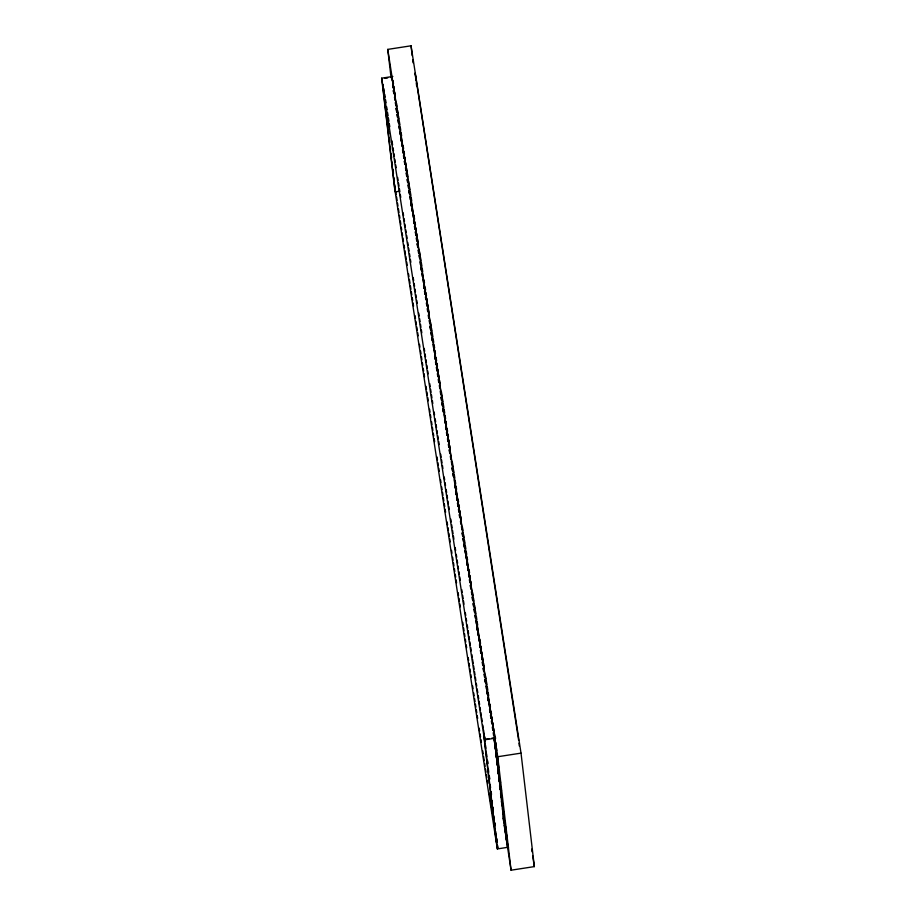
<?xml version="1.0" encoding="UTF-8"?>
<svg xmlns="http://www.w3.org/2000/svg" width="916" height="916" viewBox="0 0 916 916"><rect width="100%" height="100%" fill="white"/><g stroke="black" fill="none" stroke-linecap="round" stroke-linejoin="round"><path stroke-width="1.37" d="M391.086 77.757L387.754 49.395L411.044 45.8L521.021 753.135L534.349 866.605L511.059 870.2L505.105 831.018M508.54 847.197L497.342 848.926L394.464 187.276L381.651 78.181L392.85 76.452M384.995 78.364L387.663 77.952M399.33 191.238L395.22 191.879L382.659 84.97M489.03 738.662L485.033 739.281L484.587 736.464M491.686 738.25L494.354 737.849M497.342 848.926L484.518 739.83L495.728 738.101M511.059 870.2L497.731 756.731L521.021 753.135M531.635 849.143L532.059 851.834M532.677 855.865L534.349 866.605M393.056 80.768L393.491 83.596M393.926 86.425L394.372 89.253M394.807 92.081L395.254 94.909M396.571 103.394L397.006 106.21M397.67 110.458L398.105 113.286M398.54 116.114L398.987 118.943M399.422 121.771L399.868 124.599M400.303 127.427L400.739 130.255M401.185 133.072L401.62 135.9M403.166 145.804L403.601 148.632M404.036 151.461L404.483 154.289M404.918 157.117L405.364 159.934M405.799 162.762L406.235 165.59M406.681 168.418L407.116 171.246M407.563 174.074L407.998 176.903M408.662 181.15L409.097 183.979M409.532 186.795L409.979 189.623M410.414 192.452L410.86 195.28M411.295 198.108L411.731 200.936M413.929 215.077L414.593 219.313M415.028 222.141L415.475 224.97M415.91 227.798L416.356 230.626M416.791 233.454L417.227 236.282M417.673 239.11L418.108 241.939M419.654 251.831L420.089 254.659M420.524 257.488L420.971 260.316M421.406 263.144L421.852 265.972M422.287 268.8L422.723 271.628M424.051 280.113L424.486 282.941M425.139 287.177L425.585 290.006M426.02 292.834L426.467 295.662M426.902 298.49L427.337 301.318M427.783 304.146L428.219 306.975M428.665 309.803L429.1 312.631M430.635 322.524L431.081 325.352M431.516 328.18L431.963 331.008M432.398 333.836L432.833 336.664M433.279 339.493L433.715 342.321M434.161 345.149L434.596 347.977M435.031 350.805L435.478 353.622M436.13 357.87L436.577 360.698M437.012 363.526L437.459 366.354M437.894 369.182L438.329 372.01M438.775 374.839L439.211 377.667M439.657 380.483L440.092 383.312M441.409 391.796L442.073 396.044M442.508 398.872L442.955 401.7M443.39 404.529L443.825 407.345M444.271 410.173L444.707 413.002M445.153 415.83L445.588 418.658M446.023 421.486L446.47 424.314M447.123 428.562L447.569 431.39M448.004 434.218L448.451 437.035M448.886 439.863L449.321 442.691M449.767 445.52L450.203 448.348M452.401 462.488L453.065 466.725M453.5 469.553L453.935 472.381M454.382 475.209L454.817 478.038M455.263 480.866L455.699 483.694M456.134 486.522L456.58 489.35M458.115 499.243L458.561 502.071M458.996 504.899L459.431 507.727M459.878 510.555L460.313 513.384M460.759 516.212L461.195 519.04M462.511 527.524L462.958 530.353M463.611 534.589L464.057 537.417M464.492 540.245L464.927 543.073M465.374 545.902L465.809 548.73M466.255 551.558L466.691 554.386M467.126 557.214L467.572 560.042M469.106 569.935L469.553 572.763M469.988 575.591L470.423 578.42M470.87 581.248L471.305 584.076M472.622 592.56L473.068 595.389M473.503 598.217L473.95 601.033M474.603 605.281L475.049 608.11M475.484 610.938L475.919 613.766M476.366 616.594L476.801 619.422M477.236 622.25L477.683 625.078M479.881 639.208L480.534 643.456M480.98 646.284L481.415 649.112M481.862 651.94L482.297 654.768M482.732 657.585L483.179 660.413M483.614 663.241L484.06 666.069M485.595 675.974L486.03 678.802M486.476 681.63L486.911 684.447M487.358 687.275L487.793 690.103M488.228 692.931L488.675 695.759M489.991 704.244L490.426 707.072M491.09 711.308L491.526 714.137M491.972 716.965L492.407 719.793M492.854 722.621L493.289 725.449M493.724 728.277L494.171 731.105M494.606 733.934L495.052 736.762M387.754 49.395L497.731 756.731M392.975 85.039L393.411 87.867M393.857 90.695L394.292 93.524M394.727 97.256L395.174 100.084M395.494 102.374L395.93 105.203M396.376 108.031L397.155 111.901M398.242 119.87L398.689 122.698M399.227 126.408L399.674 129.236M400.223 131.698L400.544 134.892M401.105 138.247L401.54 141.075M401.987 143.904L402.422 146.732M402.868 149.56L403.521 152.903M403.967 155.731L404.403 158.56M405.605 167.41L406.04 170.239M406.486 173.067L406.922 175.895M408.353 184.906L408.799 187.734M409.234 190.562L409.784 194.272M410.334 196.734L410.654 199.928M411.215 202.39L411.65 206.111M412.097 208.94L412.532 211.768M414.078 220.767L414.513 223.596M415.612 231.565L416.15 235.263M416.597 238.091L417.032 240.919M417.478 243.748L418.028 247.114M418.475 249.942L418.91 252.77M419.345 255.598L419.791 258.426M420.455 261.77L420.776 264.953M421.326 267.426L421.772 270.254M422.207 273.976L422.642 276.804M423.845 284.75L424.623 288.632M425.07 291.46L425.505 294.288M425.722 296.601L426.169 299.418M426.707 303.127L427.142 305.955M427.589 308.784L428.024 311.612M428.585 314.978L429.02 317.806M429.467 320.634L429.902 323.462M430.337 326.279L430.886 329.989M431.436 332.451L431.883 335.279M432.318 338.107L432.764 340.935M433.955 349.786L434.402 352.614M435.18 356.496L435.615 359.312M435.833 361.625L436.279 364.454M436.714 367.282L437.253 370.991M437.699 373.82L438.134 376.648M438.695 379.11L439.13 381.938M439.577 385.659L440.012 388.487M441.558 397.487L441.993 400.315M442.428 403.143L442.875 405.971M443.31 408.799L443.63 411.994M444.077 414.822L444.512 417.65M444.947 420.478L445.394 423.306M445.943 426.661L446.39 429.49M446.825 432.318L447.271 435.146M447.81 438.856L448.245 441.684M448.806 444.145L449.252 446.974M449.687 449.802L450.122 453.523M451.325 461.469L451.771 464.298M452.55 468.179L452.985 471.007M454.187 479.847L454.622 482.675M455.069 485.503L455.504 488.331M456.065 490.804L456.5 494.525M456.935 497.354L457.382 500.182M457.817 503.01L458.366 506.72M458.916 509.181L459.363 512.01M459.798 514.838L460.233 517.666M461.435 526.505L461.882 529.334M462.66 533.215L463.095 536.043M464.194 544.012L464.733 547.711M465.179 550.539L465.614 553.367M466.175 555.829L466.61 558.657M467.046 562.39L467.492 565.218M467.927 568.046L468.374 570.874M469.026 574.217L469.473 577.046M469.908 579.862L470.355 582.69M470.79 585.519L471.11 588.713M471.545 591.541L471.992 594.37M472.427 597.198L472.874 600.026M474.305 609.037L474.74 611.865M475.29 615.575L475.725 618.403M476.286 620.865L476.721 623.693M477.167 626.521L477.602 630.242M478.038 633.071L478.484 635.899M480.018 644.898L480.465 647.727M481.667 656.577L482.102 659.405M482.537 662.234L482.984 665.062M483.534 667.524L483.98 671.245M484.415 674.073L484.85 676.901M485.297 679.729L485.732 682.557M486.396 685.901L486.831 688.729M487.278 691.557L487.713 694.385M488.148 698.107L488.594 700.935M489.797 708.881L490.575 712.763M491.674 720.732L492.11 723.56M492.648 727.27L493.094 730.086M493.655 732.56L493.976 735.743M494.525 739.109L495.075 742.819M393.514 90.547L393.949 93.375M394.498 97.085L394.933 99.913M395.369 102.741L395.815 105.558M396.25 108.386L396.811 111.752M397.246 114.58L397.693 117.408M400.865 138.076L401.311 140.904M401.746 143.732L402.193 146.56M402.628 149.388L403.189 152.754M403.624 155.583L404.059 158.411M404.506 161.239L404.941 164.067M405.49 167.765L405.925 170.594M407.357 179.616L407.803 182.444M409.005 190.391L409.555 193.757M410.872 202.23L411.421 205.94M411.856 208.768L412.303 211.596M412.738 214.424L413.173 217.252M413.734 220.619L414.169 223.447M414.616 226.263L415.051 229.092M415.498 231.92L416.036 235.63M417.353 244.114L417.914 247.48M419.116 255.427L419.551 258.255M420.994 267.266L421.429 270.094M421.967 273.804L422.413 276.632M422.849 279.46L423.295 282.288M423.73 285.116L424.291 288.471M424.726 291.299L425.161 294.128M429.226 320.463L429.661 323.291M430.108 326.107L430.657 329.474M431.104 332.302L431.539 335.13M431.986 337.958L432.421 340.786M432.959 344.496L433.405 347.324M434.837 356.335L435.283 359.164M436.485 367.11L437.035 370.476M439.337 385.487L439.772 388.315M440.218 391.143L440.653 393.972M441.214 397.338L441.649 400.166M442.096 402.994L442.531 405.822M442.966 408.65L443.516 412.349M446.596 432.146L447.031 434.974M449.344 449.642L449.893 453.351M450.329 456.179L450.764 459.008M452.206 468.03L452.641 470.858M453.088 473.686L453.523 476.503M455.825 491.526L456.386 494.892M456.706 497.182L457.141 500.01M457.588 502.838L458.137 506.193M459.454 514.678L459.901 517.506M460.439 521.215L460.885 524.044M462.317 533.055L462.752 535.883M463.198 538.711L463.633 541.539M464.069 544.367L464.515 547.196M466.817 562.218L467.252 565.046M467.698 567.874L468.133 570.702M469.565 579.714L470.011 582.542M470.446 585.37L470.996 589.08M471.431 591.908L471.866 594.736M473.309 603.747L473.744 606.575M476.824 626.372L477.362 630.071M477.809 632.899L478.244 635.727M478.69 638.555L479.125 641.383M479.686 644.75L480.121 647.578M480.556 650.406L481.003 653.234M481.541 656.932L481.988 659.76M483.305 668.245L483.854 671.611M485.056 679.558L485.503 682.386M486.934 691.408L487.381 694.236M487.919 697.935L488.354 700.763M488.8 703.591L489.236 706.419M489.682 709.247L490.232 712.614M490.667 715.442L491.113 718.27M494.411 739.475L494.846 742.303M495.167 744.593L496.266 751.658M393.342 90.558L393.777 93.386M396.136 108.752L396.639 111.763M397.017 114.408L397.521 117.42M397.887 120.065L398.334 122.893M398.861 126.248L399.33 129.076M399.742 131.893L400.212 134.732M400.75 138.442L401.185 141.27M402.513 149.755L403.063 153.109M403.452 155.583L403.887 158.411M404.334 161.239L404.769 164.067M406.143 172.906L406.578 175.735M407.128 179.444L407.631 182.444M408.009 185.101L408.444 187.929M408.948 190.929L409.441 194.112M409.841 196.848L410.322 199.768M410.723 202.493L411.307 206.306M413.563 220.607L414.009 223.676M414.444 226.263L414.879 229.092M415.326 231.92L415.818 235.114M416.253 237.942L416.688 240.771M417.135 243.599L417.742 247.469M418.12 250.137L418.555 252.953M419.94 261.804L420.433 264.804M420.81 267.254L421.314 270.46M423.616 285.471L424.108 288.632M424.486 291.128L424.99 294.288M425.436 296.944L425.871 299.772M426.364 302.978L426.81 305.807M427.245 308.635L427.68 311.463M428.23 315.161L428.665 317.989M429.982 326.474L430.543 329.84M430.932 332.29L431.425 335.496M431.802 337.935L432.238 340.878M434.608 356.164L435.089 359.244M435.478 361.82L435.982 364.797M436.417 367.625L436.921 370.843M437.356 373.671L437.802 376.487M438.237 379.316L438.672 382.144M441.043 397.315L441.535 400.532M441.913 402.971L442.336 405.834M442.794 408.616L443.287 411.834M444.615 420.318L445.05 423.146M445.588 426.856L446.069 429.844M446.47 432.512L446.916 435.34M447.466 438.695L447.913 441.523M448.348 444.352L448.783 447.18M449.229 450.008L449.664 452.836M451.966 467.858L452.47 470.824M452.87 473.618L453.351 476.48M454.725 485.354L455.16 488.182M455.607 491.01L456.202 494.858M456.58 497.548L457.027 500.365M457.462 503.193L458.023 506.559M458.458 509.388L458.905 512.216M459.282 514.643L459.718 517.471M462.076 532.883L462.58 535.849M462.958 538.539L463.462 541.505M463.851 544.219L464.401 547.562M464.836 550.39L465.271 553.218M465.717 556.046L466.152 558.875M466.702 562.573L467.137 565.401M468.568 574.424L469.015 577.252M469.393 579.668L469.828 582.496M470.274 585.324L470.767 588.564M472.084 597.037L472.53 599.865M473.068 603.529L473.572 606.529M473.95 609.174L474.385 612.06M474.946 615.426L475.381 618.254M475.828 621.082L476.263 623.899M476.709 626.727L477.247 630.437M479.503 644.692L479.938 647.52M480.385 650.349L480.82 653.177M482.205 662.073L482.64 664.902M483.167 668.485L483.682 671.554M484.049 674.13L484.507 677.096M484.93 679.775L485.365 682.603M485.938 686.107L486.373 688.935M486.751 691.351L487.197 694.168M487.781 698.129L488.217 700.958M489.533 709.431L490.049 712.545M490.438 715.27L490.93 718.201M491.365 721.029L491.812 723.858M492.316 727.109L492.751 729.938M493.197 732.766L493.632 735.594M494.171 739.304L494.732 742.658M495.052 744.96L496.815 756.261M494.171 740.197L494.617 743.025M495.052 745.853L497.354 760.864M495.041 747.09L495.476 749.918M495.911 752.746L497.892 765.478M495.911 753.65L496.575 757.887M496.896 760.177L498.43 770.081M496.014 755.425L496.449 758.253M496.896 761.082L498.98 774.684M496.884 762.318L497.434 765.684M497.754 767.974L499.518 779.287M497.754 768.868L500.491 787.611M497.743 770.116L498.178 773.837M498.842 777.18L501.041 792.214M498.716 777.547L499.163 781.268M499.598 783.203L501.682 797.699M499.586 785.344L500.239 789.581M500.583 791.527L502.22 802.302M499.586 786.237L500.022 789.065M500.56 792.775L502.758 806.904M500.56 793.668L501.006 796.496M501.441 799.325L503.308 811.519M501.43 800.561L503.846 816.122M501.418 801.466L501.968 805.175M502.403 808.004L504.384 820.725M502.403 808.897L502.941 812.607M503.285 814.553L504.922 825.327M503.262 815.79L505.46 829.93M503.262 816.694L503.926 820.931M504.247 823.221L506.445 838.255M503.25 817.931L503.685 820.759M504.35 824.995L504.785 827.824M505.231 830.652L506.983 842.869M504.235 825.362L504.67 828.19M383.861 88.657L384.308 91.474M384.743 94.302L385.178 97.119M385.556 99.741L386.06 102.764M386.655 106.806L387.09 109.634M387.537 112.462L388.029 115.462M388.407 118.107L388.911 121.118M389.289 123.763L389.792 126.763M391.979 140.869L392.586 144.957M393.021 147.785L393.525 150.751M393.903 153.43L394.395 156.396M394.842 159.224L395.277 162.04M395.666 164.743L396.159 167.685M397.636 177.452L398.082 180.28M398.517 183.108L399.01 186.04M399.399 188.765L399.88 191.684M400.281 194.41L400.761 197.329M403.132 212.787L403.567 215.604M404.013 218.432L404.494 221.317M404.895 224.088L405.376 226.962M405.765 229.733L406.246 232.607M406.647 235.389L407.128 238.252M407.746 242.454L408.181 245.282M408.628 248.11L409.097 250.961M409.509 253.755L409.979 256.606M410.379 259.411L410.86 262.251M413.242 277.777L413.677 280.605M414.147 283.422L414.559 286.261M415.028 289.067L415.44 291.906M415.898 294.712L416.311 297.563M416.78 300.356L417.192 303.219M418.726 313.112L419.173 315.928M419.631 318.699L420.055 321.585M420.513 324.344L420.925 327.241M421.394 329.989L421.807 332.886M424.223 348.435L424.658 351.263M425.116 353.988L425.539 356.908M425.997 359.633L426.421 362.564M426.879 365.278L427.303 368.221M427.749 370.923L428.173 373.865M429.73 383.621L430.154 386.586M430.612 389.266L431.035 392.231M431.482 394.91L431.917 397.887M432.363 400.555L432.787 403.544M434.115 412.017L434.55 414.845M435.215 418.91L435.65 421.91M436.096 424.555L436.531 427.566M436.966 430.394L437.401 433.211M437.848 435.844L438.283 438.867M438.73 441.489L439.165 444.523M440.699 454.187L441.146 457.233M441.581 459.832L442.016 462.889M442.451 465.477L442.897 468.545M444.214 477.018L444.661 479.847M445.096 482.675L445.531 485.491M446.184 489.476L446.63 492.556M447.065 495.121L447.512 498.212M447.947 501.041L448.393 503.869M448.817 506.411L449.275 509.514M450.798 519.109L451.233 521.937M451.668 524.754L452.126 527.891M452.55 530.398L453.008 533.536M453.431 536.043L453.889 539.192M455.206 547.665L455.641 550.493M456.283 554.398L456.718 557.214M457.164 560.042L457.622 563.214M458.057 566.042L458.492 568.87M458.939 571.687L459.374 574.515M459.798 576.977L460.256 580.172M461.767 589.675L462.202 592.503M462.649 595.32L463.107 598.537M463.519 600.965L463.988 604.194M465.305 612.667L465.752 615.495M466.187 618.323L466.622 621.151M467.252 624.964L467.721 628.216M468.133 630.609L468.603 633.861M469.003 636.254L469.484 639.517M469.885 641.898L470.366 645.173M470.767 647.543L471.236 650.818M471.866 654.597L472.301 657.425M472.564 659.302L473.217 663.539M473.618 665.886L474.099 669.195M474.499 671.543L474.98 674.84M475.37 677.187L475.851 680.496M476.297 683.325L476.732 686.153M477.167 688.969L477.786 692.702M478.221 695.53L478.713 698.862M479.102 701.175L479.595 704.518M480.03 707.347L480.465 710.163M480.854 712.465L481.347 715.82M481.736 718.11L482.228 721.476M482.835 725.163L483.27 727.991M483.545 729.949L484.198 734.185M381.651 78.181L484.518 739.83M395.723 191.329L396.216 194.707M396.605 196.974L397.097 200.352M397.533 203.169L397.968 205.997M398.414 208.814L399.021 212.523M399.456 215.34L399.903 218.168M400.338 220.996L400.819 224.34M401.265 227.168L401.7 229.985M402.135 232.813L402.582 235.63M402.971 237.954L403.452 241.274M404.07 245.019L404.517 247.847M404.952 250.675L405.433 253.984M405.834 256.32L406.315 259.629M406.704 261.976L407.185 265.274M408.502 273.735L408.948 276.563M409.383 279.38L410.002 283.17M410.448 285.998L410.918 289.261M411.318 291.654L411.799 294.906M412.234 297.734L412.669 300.551M413.082 302.956L413.551 306.196M415.062 315.676L415.498 318.493M415.933 321.321L416.402 324.55M416.814 326.978L417.284 330.195M417.696 332.623L418.165 335.84M419.482 344.301L419.917 347.13M420.547 351L420.994 353.828M421.429 356.645L421.887 359.828M422.333 362.656L422.768 365.473M423.203 368.301L423.65 371.117M424.062 373.602L424.52 376.762M426.043 386.323L426.501 389.472M426.925 391.979L427.371 395.117M427.795 397.624L428.253 400.761M429.57 409.223L430.005 412.051M430.451 414.868L430.886 417.696M431.539 421.646L431.986 424.749M432.409 427.303L432.867 430.394M433.302 433.222L433.737 436.039M434.173 438.604L434.619 441.684M437.024 456.97L437.47 460.038M437.905 462.626L438.352 465.683M438.787 468.282L439.222 471.328M440.539 479.789L440.985 482.618M441.638 486.854L442.085 489.671M442.52 492.304L442.955 495.316M443.401 497.949L443.836 500.96M444.283 503.605L444.718 506.605M445.153 509.262L445.588 512.25M447.134 521.971L447.569 524.96M448.016 527.627L448.439 530.604M448.897 533.272L449.321 536.249M449.767 538.929L450.203 541.894M451.519 550.356L451.954 553.184M452.63 557.294L453.054 560.237M453.512 562.951L453.924 565.882M454.382 568.607L454.805 571.527M455.263 574.252L455.687 577.172M456.145 579.908L456.557 582.828M458.115 592.629L458.538 595.526M458.996 598.274L459.42 601.171M459.878 603.93L460.29 606.816M462.706 622.342L463.141 625.159M463.611 627.952L464.023 630.803M464.492 633.609L464.904 636.448M465.374 639.253L465.775 642.093M466.244 644.91L466.656 647.749M468.19 657.619L468.637 660.447M469.072 663.264L469.542 666.104M469.954 668.909L470.423 671.76M470.824 674.565L471.305 677.405M472.587 685.855L473.057 688.706M473.675 692.908L474.122 695.725M474.557 698.553L475.038 701.427M475.438 704.198L475.919 707.083M476.309 709.843L476.789 712.728M477.19 715.488L477.671 718.384M479.16 728.186L479.606 731.014M480.041 733.831L480.534 736.75M480.923 739.487L481.404 742.407M482.732 750.88L483.167 753.708M483.556 756.421L484.209 760.646M484.656 763.475L485.091 766.303M485.526 769.119L486.018 772.085M486.407 774.764L486.9 777.73M487.289 780.409L487.781 783.386M489.259 793.107L489.694 795.935M490.14 798.763L490.575 801.58M491.01 804.408L491.514 807.408M491.892 810.053L492.396 813.053M493.713 821.538L494.148 824.366M494.743 828.396L495.19 831.224M495.625 834.041L496.06 836.869M496.506 839.686L497.01 842.731L496.506 838.506M497.377 845.331L497.823 848.159L497.48 845.331M518.651 740.346L415.108 73.028L415.944 80.104M518.983 743.174L519.315 746.013M495.774 742.475L496.048 744.811M496.449 748.246L496.724 750.582M497.537 757.452L497.812 759.799M498.476 765.49L498.751 767.837M500.239 780.478L500.514 782.814M501.178 788.516L501.453 790.852M502.941 803.492L503.216 805.84M503.88 811.53L504.292 815.045M504.968 820.736L505.243 823.083M505.643 826.518L505.918 828.854M506.594 834.556L507.006 838.06M507.67 843.762L507.945 846.098M507.51 847.357L494.697 738.262L391.819 76.612L392.323 80.86M494.663 739.762L494.995 742.578M495.064 744.582L506.594 841.254M503.262 818.16L503.594 820.965M416.276 82.944L416.608 85.772M411.044 45.8L412.211 55.727M412.715 59.987L413.047 62.826M487.518 760.486L487.85 763.314M489.35 776.047L489.682 778.875M491.171 791.596L491.503 794.424M493.003 807.156L493.335 809.973M494.823 822.705L495.155 825.534M496.655 838.255L496.987 841.083M484.587 737.014L485.091 741.239M485.583 745.475L485.915 748.292M486.579 753.925L486.911 756.742M487.404 760.978L487.736 763.795M488.4 769.429L488.732 772.257M489.224 776.482L489.556 779.298M490.22 784.943L490.552 787.76M491.045 791.985L491.377 794.802M492.041 800.447L492.373 803.263M492.865 807.488L493.197 810.317M493.861 815.95L494.193 818.767M494.686 823.003L495.018 825.82M495.682 831.453L496.014 834.27M483.762 735.227L496.323 842.136M393.846 90.844L394.178 93.65M392.815 85.119L393.147 87.947M393.491 90.787L393.823 93.615M382.991 84.432L383.323 87.26M383.827 91.497L384.319 95.745M384.823 99.981L385.155 102.81M385.647 107.046L386.151 111.294M386.644 115.531L386.976 118.359M387.479 122.607L387.972 126.843M388.476 131.091L388.808 133.919M389.3 138.156L389.804 142.404M390.296 146.64L390.64 149.468M391.132 153.716L391.636 157.953M392.128 162.189L392.46 165.017M392.964 169.265L393.456 173.502M393.96 177.75L394.292 180.578M394.785 184.814L395.117 187.643"/></g></svg>
